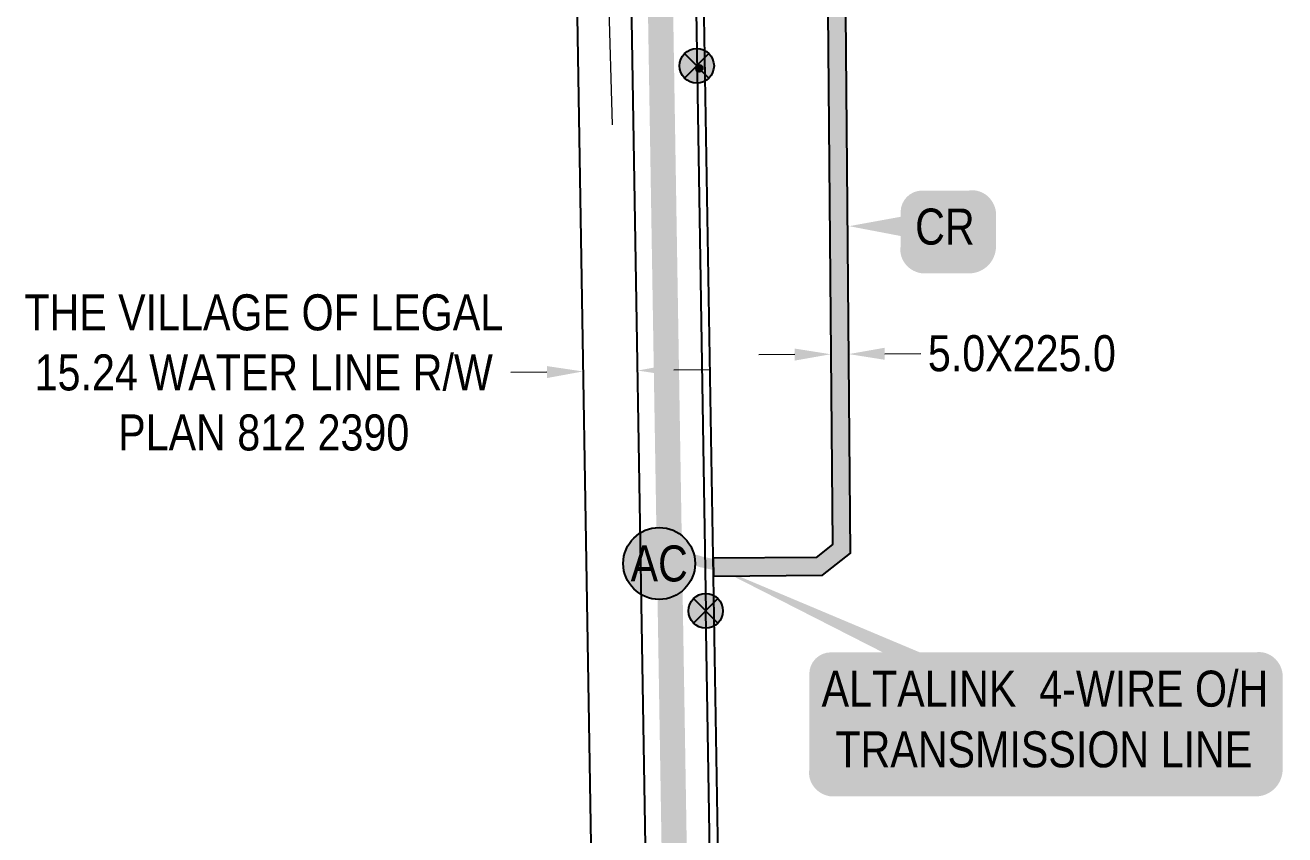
# Model space of a CAD drawing. Extents: x 88833 to 97610, y 5963373 to 5974710.
# Drawn here: x 92108.8 to 92458.7, y 5968794.1 to 5969018.9 of the extents above; entities that cross this region are included whole.
import ezdxf
from ezdxf.enums import TextEntityAlignment as Align

# ---------------------------------------------------------------- set-up
doc = ezdxf.new("R2010")
doc.units = 0
doc.header["$LTSCALE"] = 5
doc.header["$PDSIZE"] = 5
doc.linetypes.add('COOP2', pattern=[10, 5, -1, 0, -1, 0, -1, 0, -1, 0, -1])
doc.layers.get('Defpoints').update_dxf_attribs({"color": 9})
for name, color, linetype in [('AS-POWER', 104, 'foc-POWER'), ('AS-POWER-EXISTING-PP', 72, 'Continuous'), ('AS-POWER-EXISTING-PP-1000', 72, 'Continuous'), ('AS-POWER-T', 104, 'Continuous'), ('AS-ROADS', 254, 'Continuous'), ('CG-NOTES', 7, 'Continuous'), ('F-RW', 190, 'Continuous'), ('L-SEC', 7, 'Continuous'), ('P-APEX RECON PAY ITEMS', 240, 'Continuous'), ('P-APEX RECON-10m BUFFER', 51, 'COOP2'), ('P-APEX RECON-WORK AREA', 104, 'Continuous')]:
    doc.layers.add(name, color=color, linetype=linetype)
doc.layers.add('AS-WATER PIPE', color=7, linetype='foc-WATER', lineweight=9, true_color=0x8ac4ff)
doc.layers.add('F-RW-T', color=190, linetype='Continuous', lineweight=9)
doc.layers.add('P-APEX RECON-TWS-T', color=104, linetype='Continuous', lineweight=9)
doc.styles.add('175L', font='ARIALN.TTF', dxfattribs={"height": 2})
doc.styles.add('80', font='ARIALN.TTF', dxfattribs={"height": 10})
doc.styles.add('80CG', font='ARIALN.TTF', dxfattribs={"height": 10})
doc.styles.add('foc-LtypeFont', font='ARIALN.TTF', dxfattribs={"height": 7.35})
doc.linetypes.add('foc-POWER', pattern='A,6,-1,["P",foc-LtypeFont,S=0.2,R=0,X=-0.625,Y=-0.75],-1.24,4', length=12.24)
doc.linetypes.add('foc-WATER', pattern='A,10,-1,["W",foc-LtypeFont,S=0.2,R=0,X=-0.425,Y=-0.75],-2', length=13)
doc.dimstyles.new('Compass 5 000', dxfattribs={"dimscale": 5, "dimtxt": 9, "dimasz": 2, "dimexe": 0.2, "dimexo": 0.0625, "dimgap": 0.5, "dimtad": 0, "dimtih": 1, "dimtoh": 1, "dimzin": 0, "dimdsep": 46, "dimtxsty": '80CG', "dimcen": 0.1, "dimse1": 1, "dimse2": 1, "dimclrd": 256, "dimclrt": 256, "dimaunit": 1, "dimadec": 4, "dimazin": 0, "dimtfac": 0.06, "dimtofl": 0, "dimtmove": 0, "dimatfit": 1, "dimfxl": 0.2, "dimtolj": 1, "dimtzin": 0, "dimlwd": -1, "dimarcsym": 0})

# ---------------------------------------------------------------- blocks, each defined once
blk = doc.blocks.new('*D476')
at = {"layer": 'Defpoints', "color": 0, "transparency": 16777216}
for p in [(92263.72, 5968922.72), (92264.45, 5968878.16), (92279.67, 5968878.41)]:
    blk.add_point(p, dxfattribs=at)
at = {"layer": 'F-RW-T', "transparency": 16777216}
for p, q in [((92253.73, 5968922.56), (92243.73, 5968922.39)), ((92288.94, 5968923.13), (92298.94, 5968923.29))]:
    blk.add_line(p, q, dxfattribs=at)
for points in [[(92253.7, 5968924.22), (92253.75, 5968920.89), (92263.72, 5968922.72)], [(92288.91, 5968924.8), (92288.97, 5968921.46), (92278.94, 5968922.97)]]:
    blk.add_solid(points, dxfattribs=at)
at = {"layer": 'F-RW-T', "transparency": 16777216, "insert": (92175.05, 5968922.39), "char_height": 10, "attachment_point": 5, "style": '80CG'}
blk.add_mtext('\\A1;THE VILLAGE OF LEGAL\\P15.24 WATER LINE R/W\\PPLAN 812 2390', dxfattribs=at)
blk = doc.blocks.new('POWERPOLE')
h = blk.add_hatch(color=255)
edge = h.paths.add_edge_path()
edge.add_arc((0, 0), 0.96, 0, 360)
at = {"linetype": 'Continuous'}
for p, q in [((0.679, -0.679), (-0.679, 0.679)), ((-0.679, -0.679), (0.679, 0.679))]:
    blk.add_line(p, q, dxfattribs=at)
blk.add_circle((0, 0), 0.96, dxfattribs=at)
blk = doc.blocks.new('*U643')
at = {"true_color": 0xffffa8}
h = blk.add_hatch(color=51, dxfattribs=at)
edge = h.paths.add_edge_path()
edge.add_line((-6.5, -11.5), (6.5, -11.5))
edge.add_arc((6.5, -5.5), 6, 270, 360)
edge.add_line((12.5, -5.5), (12.5, 4))
edge.add_arc((6.5, 4), 6, 0, 90)
edge.add_line((6.5, 10), (-6.5, 10))
edge.add_arc((-6.5, 4), 6, 90, 180)
edge.add_line((-12.5, 4), (-12.5, -5.5))
edge.add_arc((-6.5, -5.5), 6, 180, 270)
at = {"color": 240, "flags": 128}
blk.add_lwpolyline([(-6.5, -11.5, 3, 3, 0), (6.5, -11.5, 3, 3, 0.414214), (12.5, -5.5, 3, 3, 0), (12.5, 4, 3, 0, 0.414214), (6.5, 10, 0, 0, 0), (-6.5, 10, 0, 0, 0.414214), (-12.5, 4, 0, 0, 0), (-12.5, -5.5, 0, 3, 0.414214)], format="xyseb", close=True, dxfattribs=at)
for points in [[(-26.8, 0.11, 0, 10, 0), (0, 0, 5, 5, 0)], [(-1, -11.44, 0, 10, 0), (0, 0, 5, 5, 0)]]:
    blk.add_lwpolyline(points, format="xyseb", dxfattribs=at)
at = {"color": 4, "style": '80'}
blk.add_attdef('OTHER_001', (-14.7, -5), '', height=10, dxfattribs=at)
blk = doc.blocks.new('Access_Point')
h = blk.add_hatch(color=255)
h.dxf.hatch_style = 1
edge = h.paths.add_edge_path()
edge.add_arc((0, 0), 9.99, 0, 360)
at = {"color": 170}
blk.add_circle((0, 0), 9.99, dxfattribs=at)
at = {"color": 170, "style": '175L'}
blk.add_text('AC', height=10, dxfattribs=at).set_placement((0, 0), align=Align.MIDDLE_CENTER)
blk = doc.blocks.new('*D645')
at = {"layer": 'Defpoints', "color": 0, "transparency": 16777216}
for p in [(92332.57, 5968927.79), (92337.57, 5968927.83), (92337.57, 5968927.54)]:
    blk.add_point(p, dxfattribs=at)
at = {"layer": 'P-APEX RECON-TWS-T', "transparency": 16777216}
for p, q in [((92322.57, 5968927.41), (92312.57, 5968927.32)), ((92347.57, 5968927.63), (92357.57, 5968927.72))]:
    blk.add_line(p, q, dxfattribs=at)
for points in [[(92322.56, 5968929.08), (92322.59, 5968925.74), (92332.57, 5968927.5)], [(92347.55, 5968929.3), (92347.58, 5968925.96), (92337.57, 5968927.54)]]:
    blk.add_solid(points, dxfattribs=at)
at = {"layer": 'P-APEX RECON-TWS-T', "transparency": 16777216, "insert": (92385.68, 5968927.72), "char_height": 10, "attachment_point": 5, "style": '80CG'}
blk.add_mtext('\\A1;5.0X225.0', dxfattribs=at)
blk = doc.blocks.new('*U1111')
h = blk.add_hatch(color=255)
edge = h.paths.add_edge_path()
edge.add_line((-59, -20), (59, -20))
edge.add_arc((59, -14), 6, 270, 360)
edge.add_line((65, -14), (65, 12.5))
edge.add_arc((59, 12.5), 6, 0, 90)
edge.add_line((59, 18.5), (-59, 18.5))
edge.add_arc((-59, 12.5), 6, 90, 180)
edge.add_line((-65, 12.5), (-65, -14))
edge.add_arc((-59, -14), 6, 180, 270)
at = {"color": 104, "flags": 128}
blk.add_lwpolyline([(-93.4, 43.35, 0, 7.5, 0), (0, 0, 0, 0, 0)], format="xyseb", dxfattribs=at)
blk.add_lwpolyline([(-59, -20, 3, 3, 0), (59, -20, 3, 3, 0.414214), (65, -14, 3, 3, 0), (65, 12.5, 3, 0, 0.414214), (59, 18.5, 0, 0, 0), (-59, 18.5, 0, 0, 0.414214), (-65, 12.5, 0, 0, 0), (-65, -14, 0, 3, 0.414214)], format="xyseb", close=True, dxfattribs=at)
at = {"color": 104, "style": '80'}
blk.add_attdef('ENTER_TEXT_001', (-26.85, -4.92), '', height=10, dxfattribs=at)

msp = doc.modelspace()

# ---------------------------------------------------------------- hatches: boundary and pattern name
at = {"layer": 'P-APEX RECON-10m BUFFER', "transparency": 33554687}
h = msp.add_hatch(color=256, dxfattribs=at)
h.dxf.hatch_style = 1
h.paths.add_polyline_path([(93116.196, 5968343.674), (93111.721, 5968355.992), (93098.456, 5969077.737), (93102.752, 5969077.816), (93102.387, 5969097.797), (93083.103, 5969097.443), (93083.194, 5969092.467), (92340.783, 5969080.265), (92340.697, 5969085.275), (92320.716, 5969084.932), (92320.802, 5969079.937), (92296.432, 5969079.536), (92296.598, 5969069.546), (92320.973, 5969069.946), (92321.059, 5969064.951), (92331.364, 5969065.128), (92333.037, 5968874.704), (92328.528, 5968871.109), (92299.902, 5968870.846), (92299.985, 5968865.851), (92330.296, 5968866.129), (92338.054, 5968872.314), (92336.36, 5969065.122), (92341.04, 5969065.294), (92340.955, 5969070.275), (93083.378, 5969082.476), (93083.47, 5969077.462), (93088.465, 5969077.554), (93101.761, 5968354.145), (93116.761, 5968312.861)])

# ---------------------------------------------------------------- linework, layer by layer
at = {"layer": 'AS-POWER', "flags": 128}
for points in [[(92297.975, 5968856.101), (92293.055, 5969160.939)], [(92356.427, 5966687.888), (92344.727, 5966692.519), (92335.948, 5967048.117), (92315.742, 5967946.57), (92307.174, 5968295.015), (92297.84, 5968856.25)]]:
    msp.add_lwpolyline(points, dxfattribs=at)
at = {"layer": 'AS-ROADS', "flags": 128}
for points, const_width in [([(92357.142, 5965756.439), (92333.488, 5966675.647), (92310.644, 5967663.78), (92293.117, 5968542.773), (92269.466, 5969994.037)], 7), ([(92289.465, 5968873.135), (92293.829, 5968870.67), (92296.675, 5968869.831), (92300.252, 5968869.072)], 2.998)]:
    msp.add_lwpolyline(points, dxfattribs=dict(at, const_width=const_width))
at = {"layer": 'AS-WATER PIPE'}
msp.add_line((92271.978, 5968991.194), (92267.651, 5969138.496), dxfattribs=at)
at = {"layer": 'F-RW'}
msp.add_line((92260.903, 5969092.811), (92274.167, 5968293.167), dxfattribs=at)
at = {"layer": 'L-SEC', "flags": 128}
for points in [[(92289.396, 5968293.42), (92276.1, 5969093.096)], [(92309.498, 5968293.754), (92296.201, 5969093.43)]]:
    msp.add_lwpolyline(points, dxfattribs=at)
at = {"layer": 'P-APEX RECON-WORK AREA', "flags": 128}
msp.add_lwpolyline([(93083.194, 5969092.467), (92340.783, 5969080.265), (92340.697, 5969085.275), (92320.716, 5969084.932), (92320.802, 5969079.937), (92296.432, 5969079.536), (92296.598, 5969069.546), (92320.973, 5969069.946), (92321.059, 5969064.951), (92331.364, 5969065.128), (92333.037, 5968874.704), (92328.528, 5968871.109), (92299.902, 5968870.846), (92299.985, 5968865.851), (92330.296, 5968866.129), (92338.054, 5968872.314), (92336.36, 5969065.122), (92341.04, 5969065.294), (92340.955, 5969070.275), (93083.378, 5969082.476)], dxfattribs=at)

# ---------------------------------------------------------------- block references
at = {"layer": 'AS-POWER-EXISTING-PP', "xscale": 4.996022535000008, "yscale": 4.996022535000008, "zscale": 4.996022535000008}
for p in [(92295.35, 5969007.58), (92297.84, 5968856.25)]:
    msp.add_blockref('POWERPOLE', p, dxfattribs=at)
at = {"layer": 'AS-POWER-EXISTING-PP-1000', "xscale": 0.9992045070000001, "yscale": 0.9992045070000001, "zscale": 0.9992045070000001}
msp.add_blockref('POWERPOLE', (92296.028, 5969006.902), dxfattribs=at)
at = {"layer": 'AS-POWER-T'}
ref = msp.add_blockref('*U1111', (92391.616, 5968826.231), dxfattribs=at)
ref.add_attrib('ENTER_TEXT_001', 'ALTALINK  4-WIRE O/H', (92330.03, 5968829.65), dxfattribs={"layer": '0', "color": 104, "height": 10, "style": '80'})
ref.add_attrib('ENTER_TEXT_002', 'TRANSMISSION LINE', (92333.86, 5968812.806), dxfattribs={"layer": '0', "color": 104, "height": 10, "style": '80'})
at = {"layer": 'CG-NOTES', "xscale": 0.9992045070000001, "yscale": 0.9992045070000001, "zscale": 0.9992045070000001}
msp.add_blockref('Access_Point', (92284.914, 5968869.412), dxfattribs=at)
at = {"layer": 'P-APEX RECON PAY ITEMS'}
ref = msp.add_blockref('*U643', (92364.486, 5968962.947), dxfattribs=at)
ref.add_attrib('OTHER_001', 'CR', (92356.024, 5968957.943), dxfattribs={"layer": '0', "color": 4, "height": 10, "style": '80'})

# ---------------------------------------------------------------- dimensions: what is measured, and where the dimension line sits
at = {"layer": 'F-RW-T'}
dim = msp.add_linear_dim(base=(92263.724, 5968922.718), p1=(92279.67, 5968878.412), p2=(92264.452, 5968878.164), angle=180.93546, text='THE VILLAGE OF LEGAL\\P15.24 WATER LINE R/W\\PPLAN 812 2390', dimstyle='Compass 5 000', dxfattribs=at)
dim.commit()
dim.dimension.update_dxf_attribs({"geometry": '*D476', "text_midpoint": (92175.047, 5968922.392), "dimtype": 161})
at = {"layer": 'P-APEX RECON-TWS-T'}
dim = msp.add_aligned_dim(p1=(92332.571, 5968927.79), p2=(92337.567, 5968927.834), distance=-0.292, text='5.0X225.0', dimstyle='Compass 5 000', dxfattribs=at)
dim.commit()
dim.dimension.update_dxf_attribs({"geometry": '*D645', "text_midpoint": (92385.675, 5968927.718)})

doc.saveas('drawing.dxf')
